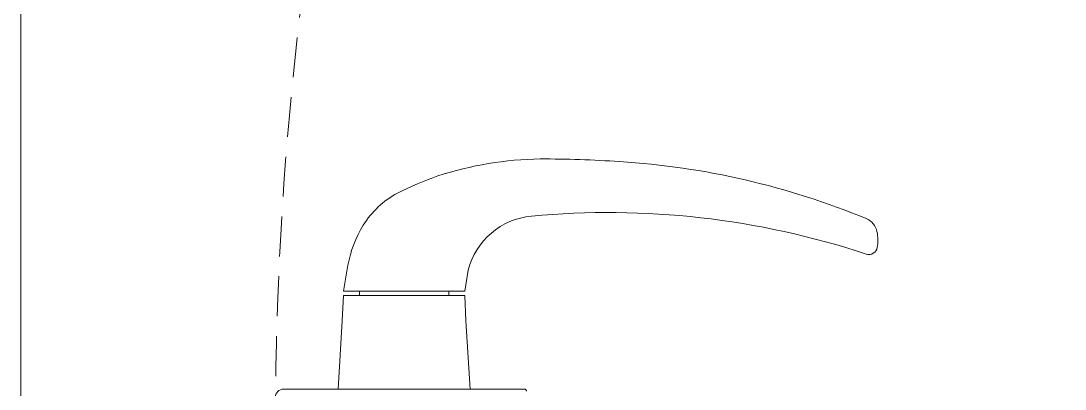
# Model space of a CAD drawing. Header units: millimetres. Extents: x 21366 to 66050, y 8191 to 52826.
# Drawn here: x 33265.5 to 33510.6, y 23637.1 to 23723.6 of the extents above; entities that cross this region are included whole.
import ezdxf

# ---------------------------------------------------------------- set-up
doc = ezdxf.new("R2010")
doc.units = ezdxf.units.MM
doc.linetypes.add('HIDDEN2', pattern=[0.1875, 0.125, -0.0625])
for name, color, linetype, lineweight in [('АР - детали окон', 152, 'Continuous', 0), ('АР - Окна', 150, 'Continuous', 9), ('АР - окна - открывание', 251, 'Continuous', 5)]:
    doc.layers.add(name, color=color, linetype=linetype, lineweight=lineweight)

# ---------------------------------------------------------------- blocks, each defined once
blk = doc.blocks.new('Ручка')
at = {"layer": 'АР - детали окон', "ltscale": 100}
for p, q in [((-14.24350300012156, 22.98951300000772), (-15.06198527896777, 27.95007285103202)), ((14.24350300012156, 22.98951300000772), (13.16300024371594, 29.12171606905758)), ((14.24350300012156, 22.98951300000772), (-14.24350300012156, 22.98951300000772)), ((-9.645599999930708, 22.98951300000772), (-10.49521300010383, 22.98951300000772)), ((-10.49521300010383, 22.98951300000772), (-10.49521300010383, 21.9899690002203)), ((10.49521300010383, 22.98951300000772), (9.645599999930708, 22.98951300000772)), ((10.49521300010383, 21.9899690002203), (10.49521300010383, 22.98951300000772)), ((-14.24350300012156, 21.9899690002203), (-14.49338900018483, 15.99270500009879)), ((14.24350300012156, 21.9899690002203), (-14.24350300012156, 21.9899690002203)), ((14.49338900018483, 15.99270500009879), (14.24350300012156, 21.9899690002203)), ((-14.49338900018483, 15.99270500009879), (-15.49293299997225, 0)), ((15.49293299997225, 0), (14.49338900018483, 15.99270500009879))]:
    blk.add_line(p, q, dxfattribs=at)
blk.add_lwpolyline([(-15.49293299997225, 0), (15.49293299997225, 0)], dxfattribs=at)
for centre, radius, start, end in [((-31.8890312644653, -228.6706849504262), 282.711042, 90.01365701673558, 93.79441902554831), ((-33.27203026460484, -28.14162895036862), 82.19250799999998, 72.05439301244996, 89.08285799409224), ((-39.21222626464441, -127.6389819504693), 181.417247, 93.59822999961273, 112.4603150082171), ((-33.59409341262654, -23.36045859195292), 77.76354111569839, 63.10838020312742, 70.74312338717209), ((-8.235967193264514, 27.57117006648332), 20.87411976545867, 31.43431782930259, 61.95382669843115), ((-106.9195932643488, 36.13630404928699), 4.198084999999999, 112.4315120364487, 168.2929529980693), ((-47.95167226437479, -151.1501239505596), 192.612141, 84.62931098845301, 108.3191369686013), ((-31.51382826454938, 23.69879204966128), 16.992249, 14.48872092428418, 84.62931098845301), ((-101.2415812644176, 34.96603504940868), 9.995441, 168.3284259607709, 189.8284370039755), ((-12.61638326477259, 24.57043504947796), 26.178059, 10.01224300291202, 32.0381130083933), ((-109.1200842643156, 33.59823404951021), 1.999088, 189.7459590073993, 288.3265279762851)]:
    blk.add_arc(centre, radius, start, end, dxfattribs=at)
blk = doc.blocks.new('блок балконный дверной с проходом 750мм')
at = {"layer": 'АР - детали окон', "color": 251}
blk.add_lwpolyline([(-950.000098820652, 79.99791722252277), (-900.000098820652, 79.99791722252277), (-900.000098820652, 149.9979172225228), (-50.00009882065217, 149.9979172225228), (-50.00009882065217, 79.99791722252277), (-9.882065216970659e-05, 79.99791722252277), (-9.882065216970659e-05, -250.0020827774772), (-950.000098820652, -250.0020827774771)], close=True, dxfattribs=at)
at = {"layer": 'АР - детали окон', "linetype": 'Continuous', "ltscale": 0.5, "flags": 128}
blk.add_lwpolyline([(-890.2898752398542, -8.998643646100646, 0.4142135623730951), (-888.2898797699308, -10.99863911602213), (-831.7899047886531, -10.99863911695346, 0.4142135623730951), (-831.2899360765296, -10.49867040482812)], format="xyb", dxfattribs=at)
at = {"layer": 'АР - окна - открывание', "color": 252, "linetype": 'HIDDEN2', "lineweight": 0, "ltscale": 75}
blk.add_arc((-50.5144568612377, -0.0003663423633781804), 839.7754183786165, 180, 270, dxfattribs=at)
at = {"layer": 'АР - детали окон', "xscale": 0.9999981892122862, "yscale": 0.9999981892122862, "zscale": 0.9999981892122862, "rotation": 180}
blk.add_blockref('Ручка', (-860.0398922792956, -10.99863911648779, 0.001309011085316926), dxfattribs=at)
blk = doc.blocks.new('Квартира 1С 3500 тип 1')
at = {"layer": 'АР - Окна', "rotation": 180}
blk.add_blockref('блок балконный дверной с проходом 750мм', (859.9999006297439, -8400.001866318053, -5.623873440923588e-06), dxfattribs=at)
blk = doc.blocks.new('H_Section_3')
at = {"xscale": -1, "rotation": 56.96711930257284}
blk.add_blockref('Квартира 1С 3500 тип 1', (-6893.361620888114, -21938.46999133471, 1.164974482950111e-09), dxfattribs=at)

msp = doc.modelspace()

# ---------------------------------------------------------------- block references
at = {"rotation": 303.0328806974269}
msp.add_blockref('H_Section_3', (57225.46005968023, 38206.11391511731, 1.044764153914768e-07), dxfattribs=at)

doc.saveas('drawing.dxf')
